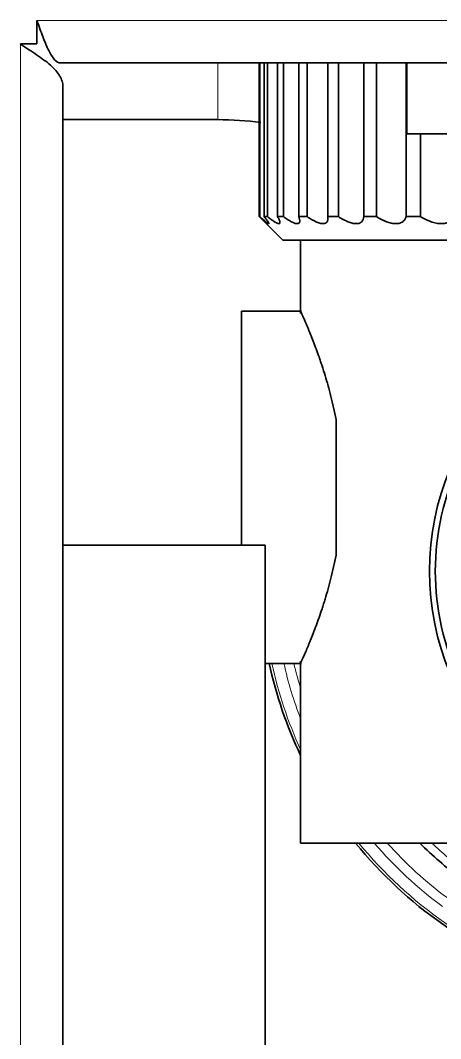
# Model space of a CAD drawing. Header units: inches. Extents: x -1096 to 3103, y -191 to 3207.
# Drawn here: x 701.11 to 718.89, y 1169.27 to 1212.34 of the extents above; entities that cross this region are included whole.
import ezdxf

# ---------------------------------------------------------------- set-up
doc = ezdxf.new("R2010")
doc.units = ezdxf.units.IN

msp = doc.modelspace()

# ---------------------------------------------------------------- linework, layer by layer
at = {"lineweight": 35}
for p, q in [((701.807, 1211.341), (701.807, 1212.341)), ((701.809, 1212.341), (701.807, 1212.341)), ((701.109, 1211.339), (701.109, 1211.341)), ((701.109, 1211.341), (701.807, 1211.341)), ((754.309, 1210.541), (702.809, 1210.541)), ((711.219, 1210.541), (711.219, 1204.041)), ((711.247, 1204.041), (711.247, 1210.541)), ((711.429, 1210.541), (711.429, 1204.041)), ((711.569, 1204.041), (711.569, 1210.541)), ((711.991, 1210.541), (711.991, 1204.041)), ((712.239, 1204.041), (712.239, 1210.541)), ((712.892, 1210.541), (712.892, 1204.041)), ((713.245, 1204.041), (713.245, 1210.541)), ((714.116, 1210.541), (714.116, 1204.041)), ((714.566, 1204.041), (714.566, 1210.541)), ((715.639, 1210.541), (715.639, 1204.041)), ((716.178, 1204.041), (716.178, 1210.541)), ((717.432, 1210.541), (717.432, 1204.041)), ((717.468, 1210.541), (717.468, 1207.541)), ((702.909, 1133.341), (702.909, 1209.541)), ((702.909, 1208.141), (709.468, 1208.141)), ((717.468, 1207.541), (721.74, 1207.541)), ((718.048, 1204.041), (718.048, 1207.541)), ((711.219, 1204.041), (711.247, 1204.041)), ((711.361, 1203.897), (712.218, 1203.041)), ((711.429, 1204.041), (711.569, 1204.041)), ((711.991, 1204.041), (712.239, 1204.041)), ((712.892, 1204.041), (713.245, 1204.041)), ((714.116, 1204.041), (714.566, 1204.041)), ((715.639, 1204.041), (716.178, 1204.041)), ((717.432, 1204.041), (718.048, 1204.041)), ((723.663, 1203.041), (712.218, 1203.041)), ((712.968, 1203.041), (712.968, 1199.945)), ((710.468, 1200.041), (710.468, 1192.591)), ((713.011, 1200.041), (710.468, 1200.041)), ((714.468, 1195.463), (714.468, 1189.718)), ((710.468, 1192.591), (710.468, 1190.14)), ((711.468, 1190.141), (702.909, 1190.141)), ((711.468, 1190.141), (711.468, 1171.141)), ((711.468, 1185.141), (713.011, 1185.141)), ((712.968, 1185.236), (712.968, 1177.541)), ((712.968, 1177.541), (745.968, 1177.541)), ((711.468, 1171.141), (711.468, 1152.141))]:
    msp.add_line(p, q, dxfattribs=at)
at = {"lineweight": 13}
for p, q in [((754.309, 1212.341), (701.809, 1212.341)), ((701.109, 1133.341), (701.109, 1211.339)), ((709.468, 1210.54), (709.468, 1208.141))]:
    msp.add_line(p, q, dxfattribs=at)
at = {"lineweight": 35}
msp.add_circle((729.468, 1189.041), 11.05, dxfattribs=at)
for centre, radius, start, end in [((709.468, 1194.141), 14, 82.5609, 90), ((729.468, 1189.041), 10.8, 154.5256, 205.4744), ((729.468, 1189.041), 18.25, 192.3356, 205.2956), ((729.468, 1189.041), 18.25, 219.06, 250.8019), ((729.468, 1189.041), 16.231, 225.1126, 233.1346)]:
    msp.add_arc(centre, radius, start, end, dxfattribs=at)
at = {"lineweight": 13}
for radius, start, end in [(18.145, 192.4087, 204.5813), (17.645, 192.7697, 200.7542), (17.231, 193.0817, 196.7467), (18.145, 219.33, 250.6894), (17.645, 220.6729, 233.4924), (17.231, 221.8671, 233.3346), (15.878, 226.4082, 232.9856)]:
    msp.add_arc((729.468, 1189.041), radius, start, end, dxfattribs=at)
at = {"lineweight": 35}
for points, knots in [([(702.809, 1210.541), (702.726, 1210.541), (702.643, 1210.587), (702.476, 1210.768), (702.393, 1210.901), (702.226, 1211.234), (702.143, 1211.434), (701.976, 1211.869), (701.893, 1212.105), (701.809, 1212.341)], [0, 0, 0, 0, 0.25, 0.25, 0.5, 0.5, 0.75, 0.75, 1, 1, 1, 1]), ([(702.909, 1209.541), (702.909, 1209.616), (702.898, 1209.69), (702.852, 1209.84), (702.817, 1209.915), (702.727, 1210.065), (702.671, 1210.14), (702.541, 1210.29), (702.465, 1210.365), (702.299, 1210.515), (702.207, 1210.589), (702.011, 1210.739), (701.907, 1210.814), (701.689, 1210.964), (701.576, 1211.039), (701.345, 1211.189), (701.227, 1211.264), (701.109, 1211.339)], [0, 0, 0, 0, 0.125, 0.125, 0.25, 0.25, 0.375, 0.375, 0.5, 0.5, 0.625, 0.625, 0.75, 0.75, 0.875, 0.875, 1, 1, 1, 1]), ([(711.365, 1203.893), (711.356, 1203.902), (711.347, 1203.911), (711.302, 1203.956), (711.262, 1203.997), (711.219, 1204.041)], [0, 0, 0, 0, 0.201198, 0.201198, 1, 1, 1, 1]), ([(711.247, 1204.041), (711.294, 1203.997), (711.338, 1203.957), (711.399, 1203.902), (711.418, 1203.885), (711.446, 1203.861), (711.455, 1203.853), (711.472, 1203.839), (711.481, 1203.831), (711.521, 1203.798), (711.548, 1203.777), (711.581, 1203.756), (711.59, 1203.75), (711.602, 1203.744), (711.605, 1203.743), (711.611, 1203.741), (711.614, 1203.741), (711.624, 1203.741), (711.626, 1203.748), (711.62, 1203.766), (711.619, 1203.77), (711.615, 1203.779), (711.608, 1203.793), (711.597, 1203.811), (711.58, 1203.838), (711.57, 1203.852), (711.548, 1203.885), (711.536, 1203.902), (711.495, 1203.956), (711.464, 1203.997), (711.429, 1204.041)], [0, 0, 0, 0, 0.125, 0.125, 0.1875, 0.1875, 0.21875, 0.21875, 0.25, 0.25, 0.375, 0.375, 0.4375, 0.4375, 0.46875, 0.46875, 0.5, 0.5, 0.625, 0.625, 0.65625, 0.65625, 0.6875, 0.75, 0.75, 0.8125, 0.8125, 0.875, 0.875, 1, 1, 1, 1]), ([(711.569, 1204.041), (711.623, 1203.997), (711.674, 1203.957), (711.747, 1203.902), (711.771, 1203.885), (711.805, 1203.861), (711.816, 1203.853), (711.839, 1203.839), (711.849, 1203.831), (711.902, 1203.798), (711.939, 1203.777), (711.987, 1203.756), (712.002, 1203.75), (712.022, 1203.744), (712.028, 1203.743), (712.04, 1203.741), (712.045, 1203.741), (712.07, 1203.741), (712.084, 1203.748), (712.092, 1203.766), (712.093, 1203.77), (712.095, 1203.779), (712.096, 1203.793), (712.094, 1203.811), (712.088, 1203.838), (712.083, 1203.852), (712.071, 1203.885), (712.064, 1203.902), (712.038, 1203.956), (712.017, 1203.997), (711.991, 1204.041)], [0, 0, 0, 0, 0.125, 0.125, 0.1875, 0.1875, 0.21875, 0.21875, 0.25, 0.25, 0.375, 0.375, 0.4375, 0.4375, 0.46875, 0.46875, 0.5, 0.5, 0.625, 0.625, 0.65625, 0.65625, 0.6875, 0.75, 0.75, 0.8125, 0.8125, 0.875, 0.875, 1, 1, 1, 1]), ([(712.239, 1204.041), (712.299, 1203.997), (712.357, 1203.957), (712.441, 1203.902), (712.468, 1203.885), (712.508, 1203.861), (712.522, 1203.853), (712.548, 1203.839), (712.561, 1203.831), (712.624, 1203.798), (712.671, 1203.777), (712.734, 1203.756), (712.754, 1203.75), (712.782, 1203.744), (712.791, 1203.743), (712.808, 1203.741), (712.816, 1203.741), (712.855, 1203.741), (712.879, 1203.748), (712.902, 1203.766), (712.906, 1203.77), (712.913, 1203.779), (712.923, 1203.793), (712.929, 1203.811), (712.933, 1203.838), (712.934, 1203.852), (712.933, 1203.885), (712.931, 1203.902), (712.921, 1203.956), (712.909, 1203.997), (712.892, 1204.041)], [0, 0, 0, 0, 0.125, 0.125, 0.1875, 0.1875, 0.21875, 0.21875, 0.25, 0.25, 0.375, 0.375, 0.4375, 0.4375, 0.46875, 0.46875, 0.5, 0.5, 0.625, 0.625, 0.65625, 0.65625, 0.6875, 0.75, 0.75, 0.8125, 0.8125, 0.875, 0.875, 1, 1, 1, 1]), ([(713.245, 1204.041), (713.309, 1203.997), (713.372, 1203.957), (713.465, 1203.902), (713.496, 1203.885), (713.542, 1203.861), (713.557, 1203.853), (713.587, 1203.839), (713.602, 1203.831), (713.675, 1203.798), (713.73, 1203.777), (713.807, 1203.756), (713.832, 1203.75), (713.867, 1203.744), (713.879, 1203.743), (713.901, 1203.741), (713.911, 1203.741), (713.963, 1203.741), (713.998, 1203.748), (714.034, 1203.766), (714.041, 1203.77), (714.054, 1203.779), (714.071, 1203.793), (714.085, 1203.811), (714.101, 1203.838), (714.107, 1203.852), (714.117, 1203.885), (714.12, 1203.902), (714.125, 1203.956), (714.123, 1203.997), (714.116, 1204.041)], [0, 0, 0, 0, 0.125, 0.125, 0.1875, 0.1875, 0.21875, 0.21875, 0.25, 0.25, 0.375, 0.375, 0.4375, 0.4375, 0.46875, 0.46875, 0.5, 0.5, 0.625, 0.625, 0.65625, 0.65625, 0.6875, 0.75, 0.75, 0.8125, 0.8125, 0.875, 0.875, 1, 1, 1, 1]), ([(714.566, 1204.041), (714.634, 1203.997), (714.701, 1203.957), (714.802, 1203.902), (714.835, 1203.885), (714.885, 1203.861), (714.902, 1203.853), (714.935, 1203.839), (714.951, 1203.831), (715.033, 1203.798), (715.095, 1203.777), (715.184, 1203.756), (715.213, 1203.75), (715.256, 1203.744), (715.269, 1203.743), (715.296, 1203.741), (715.309, 1203.741), (715.373, 1203.741), (715.418, 1203.748), (715.467, 1203.766), (715.476, 1203.77), (715.494, 1203.779), (715.52, 1203.793), (715.542, 1203.811), (715.568, 1203.838), (715.579, 1203.852), (715.599, 1203.885), (715.608, 1203.902), (715.628, 1203.956), (715.636, 1203.997), (715.639, 1204.041)], [0, 0, 0, 0, 0.125, 0.125, 0.1875, 0.1875, 0.21875, 0.21875, 0.25, 0.25, 0.375, 0.375, 0.4375, 0.4375, 0.46875, 0.46875, 0.5, 0.5, 0.625, 0.625, 0.65625, 0.65625, 0.6875, 0.75, 0.75, 0.8125, 0.8125, 0.875, 0.875, 1, 1, 1, 1]), ([(716.178, 1204.041), (716.247, 1203.997), (716.318, 1203.957), (716.424, 1203.902), (716.459, 1203.885), (716.512, 1203.861), (716.53, 1203.853), (716.566, 1203.839), (716.584, 1203.831), (716.672, 1203.798), (716.74, 1203.777), (716.84, 1203.756), (716.873, 1203.75), (716.921, 1203.744), (716.937, 1203.743), (716.968, 1203.741), (716.983, 1203.741), (717.057, 1203.741), (717.111, 1203.748), (717.172, 1203.766), (717.184, 1203.77), (717.207, 1203.779), (717.24, 1203.793), (717.269, 1203.811), (717.305, 1203.838), (717.321, 1203.852), (717.352, 1203.885), (717.365, 1203.902), (717.401, 1203.956), (717.419, 1203.997), (717.432, 1204.041)], [0, 0, 0, 0, 0.125, 0.125, 0.1875, 0.1875, 0.21875, 0.21875, 0.25, 0.25, 0.375, 0.375, 0.4375, 0.4375, 0.46875, 0.46875, 0.5, 0.5, 0.625, 0.625, 0.65625, 0.65625, 0.6875, 0.75, 0.75, 0.8125, 0.8125, 0.875, 0.875, 1, 1, 1, 1]), ([(718.048, 1204.041), (718.118, 1203.997), (718.19, 1203.957), (718.299, 1203.902), (718.336, 1203.885), (718.392, 1203.861), (718.41, 1203.853), (718.448, 1203.839), (718.467, 1203.831), (718.56, 1203.798), (718.633, 1203.777), (718.741, 1203.756), (718.777, 1203.75), (718.83, 1203.744), (718.848, 1203.743), (718.882, 1203.741), (718.899, 1203.741), (718.982, 1203.741), (719.044, 1203.748), (719.116, 1203.766), (719.13, 1203.77), (719.158, 1203.779), (719.197, 1203.793), (719.234, 1203.811), (719.279, 1203.838), (719.3, 1203.852), (719.34, 1203.885), (719.358, 1203.902), (719.408, 1203.956), (719.435, 1203.997), (719.458, 1204.041)], [0, 0, 0, 0, 0.125, 0.125, 0.1875, 0.1875, 0.21875, 0.21875, 0.25, 0.25, 0.375, 0.375, 0.4375, 0.4375, 0.46875, 0.46875, 0.5, 0.5, 0.625, 0.625, 0.65625, 0.65625, 0.6875, 0.75, 0.75, 0.8125, 0.8125, 0.875, 0.875, 1, 1, 1, 1]), ([(712.968, 1200.041), (712.968, 1200.041), (712.974, 1200.027), (712.992, 1199.986), (713.008, 1199.952), (713.011, 1199.944), (713.018, 1199.929), (713.021, 1199.921), (713.033, 1199.895), (713.041, 1199.876), (713.069, 1199.814), (713.111, 1199.719), (713.189, 1199.538), (713.25, 1199.393), (713.299, 1199.275), (713.316, 1199.234), (713.342, 1199.17), (713.351, 1199.148), (713.369, 1199.104), (713.414, 1198.992), (713.499, 1198.776), (713.62, 1198.458), (713.704, 1198.225), (713.768, 1198.042), (713.801, 1197.949), (713.833, 1197.853), (713.855, 1197.788), (713.866, 1197.756), (713.92, 1197.591), (714.006, 1197.32), (714.132, 1196.891), (714.253, 1196.44), (714.328, 1196.124), (714.4, 1195.8), (714.435, 1195.634), (714.468, 1195.463)], [0, 0, 0, 0, 0.062266, 0.124781, 0.124781, 0.14041, 0.14041, 0.156039, 0.156039, 0.187297, 0.187297, 0.249812, 0.312328, 0.374844, 0.374844, 0.406102, 0.406102, 0.42173, 0.42173, 0.437359, 0.499875, 0.562391, 0.624906, 0.624906, 0.656164, 0.671793, 0.671793, 0.687422, 0.687422, 0.749937, 0.812453, 0.874969, 0.937484, 0.937484, 1, 1, 1, 1]), ([(714.468, 1189.718), (714.435, 1189.548), (714.4, 1189.382), (714.328, 1189.057), (714.252, 1188.741), (714.132, 1188.289), (714.047, 1188.002), (713.983, 1187.792), (713.962, 1187.723), (713.929, 1187.621), (713.918, 1187.587), (713.897, 1187.52), (713.843, 1187.354), (713.746, 1187.071), (713.62, 1186.722), (713.499, 1186.404), (713.423, 1186.213), (713.378, 1186.099), (713.369, 1186.077), (713.351, 1186.033), (713.342, 1186.011), (713.316, 1185.947), (713.299, 1185.906), (713.25, 1185.788), (713.189, 1185.643), (713.111, 1185.463), (713.069, 1185.368), (713.033, 1185.286), (713.018, 1185.252), (713.002, 1185.217), (712.999, 1185.211), (712.994, 1185.198), (712.986, 1185.181), (712.98, 1185.168), (712.971, 1185.148), (712.968, 1185.141), (712.968, 1185.141), (712.968, 1185.141)], [0, 0, 0, 0, 0.062484, 0.062484, 0.124969, 0.187453, 0.249938, 0.249938, 0.28118, 0.28118, 0.296801, 0.296801, 0.312422, 0.374906, 0.437391, 0.499875, 0.562359, 0.562359, 0.577981, 0.577981, 0.593602, 0.593602, 0.624844, 0.624844, 0.687328, 0.749813, 0.812297, 0.812297, 0.874781, 0.874781, 0.890402, 0.890402, 0.906023, 0.937266, 0.937266, 0.99975, 1, 1, 1, 1])]:
    msp.add_open_spline(points, degree=3, knots=knots, dxfattribs=at)

doc.saveas('drawing.dxf')
